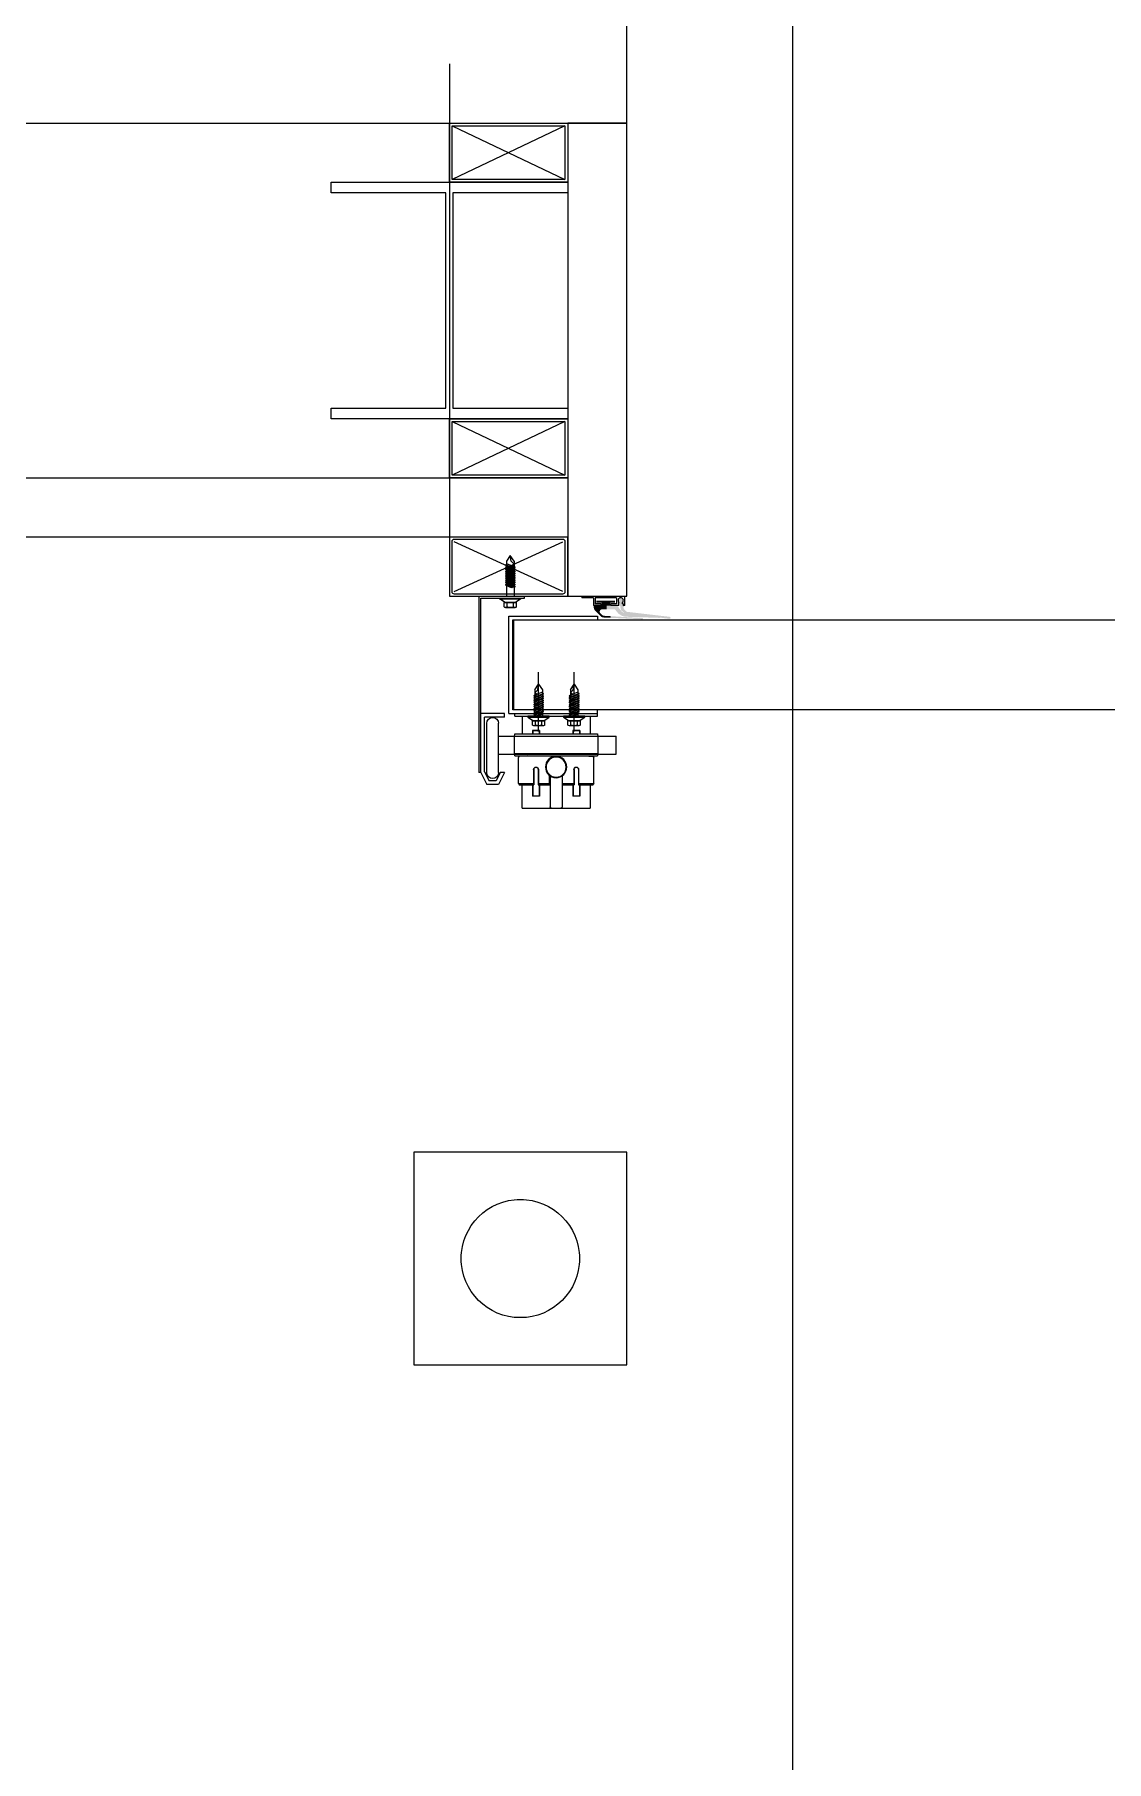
# Model space of a CAD drawing. Header units: millimetres. Extents: x 8456 to 190005487, y 619 to 455456909.
# Drawn here: x 207689.9 to 207829.4, y 158248.2 to 158473.1 of the extents above; entities that cross this region are included whole.
import ezdxf

# ---------------------------------------------------------------- set-up
doc = ezdxf.new("R2010")
doc.units = ezdxf.units.MM
doc.header["$LTSCALE"] = 400
doc.header["$MEASUREMENT"] = 0
for name, pattern in [('지하2층평면도$0$XR-평면도$0$CEN', [62, 60, -1, 0, -1]), ('지하2층평면도$0$XR-평면도$0$HID', [2, 1.1, -0.9]), ('지하2층평면도$0$XR-평면도$0$HIDDEN', [0.375, 0.25, -0.125])]:
    doc.linetypes.add(name, pattern=pattern)
doc.layers.get('0').update_dxf_attribs({"linetype": 'CONTINUOUS'})
doc.layers.add('Defpoint', color=161, linetype='CONTINUOUS', plot=False)
for name, color, linetype, lineweight in [('지하2층평면도$0$0DOOR', 4, 'CONTINUOUS', 25), ('지하2층평면도$0$0FURN1', 8, '지하2층평면도$0$XR-평면도$0$HID', 18), ('지하2층평면도$0$0LINE', 1, '지하2층평면도$0$XR-평면도$0$CEN', 15), ('지하2층평면도$0$0OPEN', 1, '지하2층평면도$0$XR-평면도$0$HID', 15), ('지하2층평면도$0$0PANL', 6, 'CONTINUOUS', 20), ('지하2층평면도$0$0STL', 3, 'CONTINUOUS', 25)]:
    doc.layers.add(name, color=color, linetype=linetype, lineweight=lineweight)

# ---------------------------------------------------------------- blocks, each defined once
blk = doc.blocks.new('지하2층평면도$0$XR-평면도$0$$0$A$C3B9B04BD')
at = {"layer": '지하2층평면도$0$0OPEN', "color": 8}
for p, q in [((47.7001354182139, -47.70029965322463), (2.300135418074205, 47.69970034714788)), ((47.7001354182139, 47.69970034714788), (2.300135418074205, -47.70029965322463))]:
    blk.add_line(p, q, dxfattribs=at)
at = {"layer": '지하2층평면도$0$0STL', "color": 8}
for points in [[(0.0001354180276394, -50.00029965303839), (50.00013541802764, -50.00029965303839), (50.00013541802764, 49.99970034696161), (0.0001354180276394, 49.99970034696161)], [(2.300135418074205, -47.70029965322463), (47.7001354182139, -47.70029965322463), (47.7001354182139, 47.69970034714788), (2.300135418074205, 47.69970034714788)]]:
    blk.add_lwpolyline(points, close=True, dxfattribs=at)
blk = doc.blocks.new('지하2층평면도$0$XR-평면도$0$COLDSEAL')
at = {"layer": '지하2층평면도$0$0DOOR'}
for points in [[(33005188.56201524, -18005057.98407669), (33005172.61609245, -18005057.98407669), (33005172.61609245, -18005059.65874009), (33005177.26555991, -18005059.65874009), (33005177.26555991, -18005062.15874009), (33005184.59796637, -18005062.15874009), (33005184.59796637, -18005059.65874009), (33005188.56201524, -18005059.65874009)], [(33005170.59796636, -18005063.92632336, 0.1973989900439859), (33005171.46432582, -18005066.03525153), (33005176.58904067, -18005071.2200176, 0.18871048504162), (33005178.58726319, -18005072.10803152), (33005184.76863688, -18005072.38733934), (33005184.83042865, -18005071.01982291), (33005179.31049269, -18005070.68959318, -0.1887104850488804), (33005177.32544679, -18005069.77250284), (33005175.95840041, -18005068.34844353, -0.6158181507841487), (33005177.56607132, -18005065.15874009), (33005181.36585476, -18005065.15874009), (33005181.36585476, -18005062.15874009), (33005176.59796637, -18005062.15874009), (33005170.59796636, -18005062.15874009)], [(33005211.74547031, -18005072.63001315), (33005179.31049269, -18005070.68959318, -0.1834296046542663), (33005177.36831154, -18005069.81625242, 0.1834296046567119), (33005179.31049269, -18005070.68959318), (33005184.83042865, -18005071.01982291), (33005184.76863688, -18005072.38733934), (33005211.57840074, -18005073.59874915, 0.9844062709733056), (33005211.74435977, -18005072.6298036, -0.0005747496872994)], [(33005181.36585476, -18005065.15874009), (33005181.36585476, -18005062.15874009), (33005184.59796637, -18005062.15874009), (33005190.59796636, -18005062.15874009), (33005193.18075691, -18005065.90275074, 0.2217976172157509), (33005198.28667285, -18005068.89706347), (33005226.13004923, -18005071.51816056, -0.8905188936038818), (33005226.02015, -18005072.46379541, -0.0902165496781028), (33005225.85138774, -18005072.43309414), (33005197.94854051, -18005071.50239923, -0.221797617215821), (33005190.40901439, -18005067.67380012), (33005188.82703538, -18005065.65384183, 0.2664317490208001), (33005187.96385651, -18005065.15874009)]]:
    blk.add_hatch(color=8, dxfattribs=at).paths.add_polyline_path(points)
h = blk.add_hatch(color=8, dxfattribs=at)
edge = h.paths.add_edge_path()
edge.add_line((33005235.44646134, -18005071.6433063), (33005235.2895387, -18005073.24712178))
edge.add_line((33005235.28953869, -18005073.24712178), (33005197.13824443, -18005068.92229123))
edge.add_arc((33005197.250883, -18005067.9286552), 1, 226.9146507920779, 263.5325597314001, ccw=False)
edge.add_line((33005196.56779596, -18005068.65899217), (33005193.76310799, -18005066.03575645))
edge.add_arc((33005194.44619503, -18005065.30541949), 1, 190.8667002348067, 226.9146506787615, ccw=False)
edge.add_line((33005193.46412658, -18005065.49394419), (33005192.37041232, -18005059.79653567))
edge.add_arc((33005191.38834388, -18005059.98506038), 1, 10.8667003770685, 49.21638255072638)
edge.add_arc((33005193.34795627, -18005057.7135148), 2, 311.4859121967348, 229.2163827009161, ccw=False)
edge.add_line((33005194.67282803, -18005059.21175204), (33005194.92849108, -18005061.38267241))
edge.add_line((33005194.92849108, -18005061.38267241), (33005196.01231755, -18005064.77534471))
edge.add_arc((33005196.96489062, -18005064.47103476), 1, 197.7166533970185, 223.7852291113293)
edge.add_line((33005196.24295198, -18005065.16299184), (33005198.02671857, -18005067.02404661))
edge.add_arc((33005198.74865722, -18005066.33208953), 1, 223.7852290067356, 263.3102255055136)
edge.add_line((33005198.63216372, -18005067.32528098), (33005235.44646134, -18005071.6433063))
at = {"layer": '지하2층평면도$0$0DOOR', "color": 8}
for p, q in [((33005160.37758246, -18005054.0796131), (33005196.87758264, -18005054.07961311)), ((33005160.37758246, -18005054.0796131), (33005160.37758246, -18005055.57961313)), ((33005170.37758247, -18005055.57961314), (33005160.37758246, -18005055.57961314)), ((33005170.37758247, -18005055.57961314), (33005170.37758247, -18005061.57961326)), ((33005189.87758251, -18005055.57961314), (33005171.87758251, -18005055.57961314)), ((33005171.87758251, -18005055.57961314), (33005171.87758251, -18005060.57961323)), ((33005174.93394134, -18005054.07961311), (33005196.87758264, -18005054.07961311)), ((33005189.87758251, -18005055.57961314), (33005189.87758251, -18005060.57961323)), ((33005189.87758251, -18005055.57961314), (33005189.87758251, -18005060.57961323)), ((33005196.87758264, -18005062.07961326), (33005196.87758264, -18005054.07961311)), ((33005176.8775826, -18005062.07961326), (33005170.87758247, -18005062.07961326)), ((33005176.8775826, -18005060.57961323), (33005171.87758251, -18005060.57961323)), ((33005176.8775826, -18005062.07961326), (33005176.8775826, -18005060.57961323)), ((33005184.87758239, -18005062.07961326), (33005184.87758239, -18005060.57961323)), ((33005189.87758251, -18005060.57961323), (33005184.87758239, -18005060.57961323)), ((33005191.77758254, -18005062.07961326), (33005184.87758239, -18005062.07961326)), ((33005191.77758254, -18005062.07961326), (33005191.77758254, -18005059.36320826)), ((33005194.8775826, -18005060.48225764), (33005194.8775826, -18005059.36320826)), ((33005194.8775826, -18005060.48225764), (33005194.8775826, -18005059.36320826)), ((33005195.2775826, -18005060.48225764), (33005194.8775826, -18005060.48225764)), ((33005195.2775826, -18005060.48225764), (33005194.8775826, -18005060.48225764)), ((33005195.2775826, -18005060.48225764), (33005195.2775826, -18005061.57961326)), ((33005196.87758264, -18005062.07961326), (33005195.77758262, -18005062.07961326))]:
    blk.add_line(p, q, dxfattribs=at)
for centre, radius, start, end in [((33005193.32758256, -18005057.73225759), 2.250000045000001, 313.5422193150548, 226.4577806849452), ((33005170.87758247, -18005061.57961326), 0.5000000100000002, 180, 270), ((33005195.77758261, -18005061.57961326), 0.5000000100000002, 180, 270), ((33005195.77758261, -18005061.57961326), 0.5000000100000002, 180, 270)]:
    blk.add_arc(centre, radius, start, end, dxfattribs=at)
blk = doc.blocks.new('지하2층평면도$0$XR-평면도$0$OHD-2(평)')
at = {"layer": '지하2층평면도$0$0DOOR', "color": 8}
for p, q in [((2395.350000009872, 29.6459441408515), (2395.350000009872, 25.3934980109334)), ((2401.650000014808, 29.6459441408515), (2401.650000014808, 26.17382368445396)), ((2402.650000014808, 26.17382368445396), (2394.350000009872, 22.756397806108)), ((2402.650000014808, 26.17382368445396), (2394.350000009872, 22.756397806108)), ((2397.358165995218, 25.82797422260046), (2394.350000009872, 24.58939780294895)), ((2397.358165995218, 25.82797422260046), (2394.350000009872, 24.58939780294895)), ((2402.650000014808, 24.34082368016243), (2394.350000009872, 20.92339780926705)), ((2402.650000014808, 24.34082368016243), (2394.350000009872, 20.92339780926705)), ((2402.650000014808, 22.50782368332147), (2394.350000009872, 19.09039780497551)), ((2402.650000014808, 22.50782368332147), (2394.350000009872, 19.09039780497551)), ((2402.650000014808, 20.67482368648052), (2394.350000009872, 17.25739780813455)), ((2402.650000014808, 20.67482368648052), (2394.350000009872, 17.25739780813455)), ((2402.650000014808, 18.84182368218899), (2394.350000009872, 15.42439780384302)), ((2402.650000014808, 18.84182368218899), (2394.350000009872, 15.42439780384302)), ((2402.650000014808, 17.00882368534803), (2394.350000009872, 13.59139780700207)), ((2402.650000014808, 17.00882368534803), (2394.350000009872, 13.59139780700207)), ((2402.650000014808, 15.1758236810565), (2394.350000009872, 11.75839780271053)), ((2402.650000014808, 15.1758236810565), (2394.350000009872, 11.75839780271053)), ((2395.350000009872, 24.58939780294895), (2395.350000009872, 23.56049801409245)), ((2395.350000009872, 22.756397806108), (2395.350000009872, 21.72749800980091)), ((2395.350000009872, 20.92339780926705), (2395.350000009872, 19.89449801295996)), ((2395.350000009872, 19.09039780497551), (2395.350000009872, 18.061498016119)), ((2395.350000009872, 17.25739780813455), (2395.350000009872, 16.22849801182747)), ((2395.350000009872, 15.42439780384302), (2395.350000009872, 14.39549801498651)), ((2401.650000014808, 25.36972347646952), (2401.650000014808, 24.34082368016243)), ((2401.650000014808, 23.53672347962856), (2401.650000014808, 22.50782368332147)), ((2401.650000014808, 21.70372347533703), (2401.650000014808, 20.67482368648052)), ((2401.650000014808, 19.87072347849607), (2401.650000014808, 18.84182368218899)), ((2401.650000014808, 18.03772347420454), (2401.650000014808, 17.00882368534803)), ((2401.650000014808, 16.20472347736358), (2401.650000014808, 15.1758236810565)), ((2402.650000014808, 13.34282368421554), (2394.350000009872, 9.925397805869581)), ((2402.650000014808, 13.34282368421554), (2394.350000009872, 9.925397805869581)), ((2402.650000014808, 11.50982367992401), (2394.350000009872, 8.092397809028625)), ((2402.650000014808, 11.50982367992401), (2394.350000009872, 8.092397809028625)), ((2395.350000009872, 13.59139780700207), (2395.350000009872, 12.56249801069498)), ((2395.350000009872, 11.75839780271053), (2395.350000009872, 10.72949801385402)), ((2395.350000009872, 9.925397805869581), (2395.350000009872, 8.896498009562492)), ((2395.350000009872, 8.092397809028625), (2395.350000009872, -0.0008111465722322)), ((2402.650000014808, 9.676823683083056), (2396.745398671832, 7.276944138109683)), ((2401.650000014808, 14.37172348052263), (2401.650000014808, 13.34282368421554)), ((2401.650000014808, 12.5387234762311), (2401.650000014808, 11.50982367992401)), ((2401.650000014808, 10.70572347939014), (2401.650000014808, 9.676823683083056)), ((2401.650000014808, 8.87272347509861), (2401.650000016205, -0.0008111465722322)), ((2403.750000008382, -5.40081114321947), (2393.250000008382, -5.40081114321947)), ((2393.250000008382, -9.100811146199703), (2393.250000008382, -5.40081114321947)), ((2402.57031940762, -9.600811146199703), (2394.429680616595, -9.600811146199703)), ((2395.786453747656, -9.100811146199703), (2395.786453747656, -5.40081114321947)), ((2401.213546277024, -9.100811146199703), (2401.213546277024, -5.40081114321947)), ((2403.750000008382, -9.100811146199703), (2403.750000008382, -5.40081114321947)), ((2395.399999997579, -96.0008111819625), (2395.399999997579, -20.00081118382514)), ((2344.549829731696, -114.5008111707866), (2344.549829731696, -64.14789650961757)), ((2374.549829731695, -114.5008111707866), (2374.549829731695, -64.14789650961757)), ((2340.399829733186, -82.6039316318929), (2348.699829733931, -86.02135750278832)), ((2340.399829733186, -82.6039316318929), (2348.699829733931, -86.02135750278832)), ((2340.399829733186, -84.43693162873387), (2348.699829733931, -87.85435750707985)), ((2340.399829733186, -84.43693162873387), (2348.699829733931, -87.85435750707985)), ((2340.399829733186, -86.2699316330254), (2348.699829733931, -89.68735750392081)), ((2340.399829733186, -86.2699316330254), (2348.699829733931, -89.68735750392081)), ((2341.399829733186, -79.13181117549537), (2341.399829733186, -82.6039316318929)), ((2341.399829733186, -83.40803183242677), (2341.399829733186, -84.43693162873387)), ((2341.399829733186, -85.2410318367183), (2341.399829733186, -86.2699316330254)), ((2341.399829733186, -87.07403183355926), (2341.399829733186, -88.10293162986638)), ((2345.691663748585, -82.94978108629583), (2348.699829733931, -84.18835750594737)), ((2345.691663748585, -82.94978108629583), (2348.699829733931, -84.18835750594737)), ((2347.699829733931, -79.13181117549537), (2347.699829733931, -83.3842572979629)), ((2347.699829733931, -84.18835750594737), (2347.699829733931, -85.21725730225444)), ((2347.699829733931, -86.02135750278832), (2347.699829733931, -87.05025729909538)), ((2370.399829733186, -82.6039316318929), (2378.699829733931, -86.02135750278832)), ((2370.399829733186, -82.6039316318929), (2378.699829733931, -86.02135750278832)), ((2370.399829733186, -84.43693162873387), (2378.699829733931, -87.85435750707985)), ((2370.399829733186, -84.43693162873387), (2378.699829733931, -87.85435750707985)), ((2370.399829733186, -86.2699316330254), (2378.699829733931, -89.68735750392081)), ((2370.399829733186, -86.2699316330254), (2378.699829733931, -89.68735750392081)), ((2371.399829733185, -79.13181117549537), (2371.399829733185, -82.6039316318929)), ((2371.399829733185, -83.40803183242677), (2371.399829733185, -84.43693162873387)), ((2371.399829733185, -85.2410318367183), (2371.399829733185, -86.2699316330254)), ((2371.399829733185, -87.07403183355926), (2371.399829733185, -88.10293162986638)), ((2375.691663748585, -82.94978108629583), (2378.699829733931, -84.18835750594737)), ((2375.691663748585, -82.94978108629583), (2378.699829733931, -84.18835750594737)), ((2377.699829733931, -79.13181117549537), (2377.699829733931, -83.3842572979629)), ((2377.699829733931, -84.18835750594737), (2377.699829733931, -85.21725730225444)), ((2377.699829733931, -86.02135750278832), (2377.699829733931, -87.05025729909538)), ((2394.749829730951, -99.20081117376684), (2324.74982973095, -99.20081117376684)), ((2324.74982973095, -101.5008111707866), (2324.74982973095, -99.20081117376684)), ((2394.749829730951, -101.5008111707866), (2324.74982973095, -101.5008111707866)), ((2330.99982973095, -101.5008111707866), (2330.99982973095, -116.5008111707866)), ((2340.399829733186, -88.10293162986638), (2348.699829733931, -91.52035750821231)), ((2340.399829733186, -88.10293162986638), (2348.699829733931, -91.52035750821231)), ((2340.399829733186, -89.9359316267073), (2348.699829733931, -93.35335750505327)), ((2340.399829733186, -89.9359316267073), (2348.699829733931, -93.35335750505327)), ((2340.399829733186, -91.76893163099884), (2348.699829733931, -95.1863575093448)), ((2340.399829733186, -91.76893163099884), (2348.699829733931, -95.1863575093448)), ((2340.399829733186, -93.60193162783979), (2348.699829733931, -97.01935750618576)), ((2340.399829733186, -93.60193162783979), (2348.699829733931, -97.01935750618576)), ((2340.399829733186, -95.43493163213131), (2348.699829733931, -98.85235750302671)), ((2340.399829733186, -95.43493163213131), (2348.699829733931, -98.85235750302671)), ((2340.399829733186, -97.2679316289723), (2348.699829733931, -100.6853575073182)), ((2340.399829733186, -97.2679316289723), (2348.699829733931, -100.6853575073182)), ((2340.399829733186, -99.10093163326384), (2346.304431072436, -101.5008111707866)), ((2341.399829733186, -88.90703183785082), (2341.399829733186, -89.9359316267073)), ((2341.399829733186, -90.74003183469178), (2341.399829733186, -91.76893163099884)), ((2341.399829733186, -92.57303183898328), (2341.399829733186, -93.60193162783979)), ((2341.399829733186, -94.40603183582424), (2341.399829733186, -95.43493163213131)), ((2341.399829733186, -96.23903183266519), (2341.399829733186, -97.2679316289723)), ((2341.399829733186, -98.07203183695677), (2341.399829733186, -99.10093163326384)), ((2341.399829733186, -99.90503183379771), (2341.399829733186, -101.5008111707866)), ((2347.699829733931, -87.85435750707985), (2347.699829733931, -88.88325730338691)), ((2347.699829733931, -89.68735750392081), (2347.699829733931, -90.71625730022787)), ((2347.699829733931, -91.52035750821231), (2347.699829733931, -92.54925729706885)), ((2347.699829733931, -93.35335750505327), (2347.699829733931, -94.38225730136035)), ((2347.699829733931, -95.1863575093448), (2347.699829733931, -96.21525729820131)), ((2347.699829733931, -97.01935750618576), (2347.699829733931, -98.04825730249287)), ((2347.699829733931, -98.85235750302671), (2347.699829733931, -99.8812572993338)), ((2347.699829733931, -100.6853575073182), (2347.699829733931, -101.5008111707866)), ((2370.399829733186, -88.10293162986638), (2378.699829733931, -91.52035750821231)), ((2370.399829733186, -88.10293162986638), (2378.699829733931, -91.52035750821231)), ((2370.399829733186, -89.9359316267073), (2378.699829733931, -93.35335750505327)), ((2370.399829733186, -89.9359316267073), (2378.699829733931, -93.35335750505327)), ((2370.399829733186, -91.76893163099884), (2378.699829733931, -95.1863575093448)), ((2370.399829733186, -91.76893163099884), (2378.699829733931, -95.1863575093448)), ((2370.399829733186, -93.60193162783979), (2378.699829733931, -97.01935750618576)), ((2370.399829733186, -93.60193162783979), (2378.699829733931, -97.01935750618576)), ((2370.399829733186, -95.43493163213131), (2378.699829733931, -98.85235750302671)), ((2370.399829733186, -95.43493163213131), (2378.699829733931, -98.85235750302671)), ((2370.399829733186, -97.2679316289723), (2378.699829733931, -100.6853575073182)), ((2370.399829733186, -97.2679316289723), (2378.699829733931, -100.6853575073182)), ((2370.399829733186, -99.10093163326384), (2376.304431072437, -101.5008111707866)), ((2371.399829733185, -88.90703183785082), (2371.399829733185, -89.9359316267073)), ((2371.399829733185, -90.74003183469178), (2371.399829733185, -91.76893163099884)), ((2371.399829733185, -92.57303183898328), (2371.399829733185, -93.60193162783979)), ((2371.399829733185, -94.40603183582424), (2371.399829733185, -95.43493163213131)), ((2371.399829733185, -96.23903183266519), (2371.399829733185, -97.2679316289723)), ((2371.399829733185, -98.07203183695677), (2371.399829733185, -99.10093163326384)), ((2371.399829733185, -99.90503183379771), (2371.399829733185, -101.5008111707866)), ((2377.699829733931, -87.85435750707985), (2377.699829733931, -88.88325730338691)), ((2377.699829733931, -89.68735750392081), (2377.699829733931, -90.71625730022787)), ((2377.699829733931, -91.52035750821231), (2377.699829733931, -92.54925729706885)), ((2377.699829733931, -93.35335750505327), (2377.699829733931, -94.38225730136035)), ((2377.699829733931, -95.1863575093448), (2377.699829733931, -96.21525729820131)), ((2377.699829733931, -97.01935750618576), (2377.699829733931, -98.04825730249287)), ((2377.699829733931, -98.85235750302671), (2377.699829733931, -99.8812572993338)), ((2377.699829733931, -100.6853575073182), (2377.699829733931, -101.5008111707866)), ((2388.49982973095, -101.5008111707866), (2388.49982973095, -116.5008111707866)), ((2394.749829730951, -101.5008111707866), (2394.749829730951, -99.20081117376684)), ((2394.749829730951, -116.5008111707866), (2324.74982973095, -116.5008111707866)), ((2339.299829731695, -109.0008111707866), (2339.299829731695, -105.3008111752569)), ((2339.299829731695, -105.3008111752569), (2349.799829731695, -105.3008111752569)), ((2340.479510332458, -109.5008111707866), (2348.620149130933, -109.5008111707866)), ((2341.836283466779, -109.0008111707866), (2341.836283466779, -105.3008111752569)), ((2347.263375996612, -109.0008111707866), (2347.263375996612, -105.3008111752569)), ((2349.799829731695, -109.0008111707866), (2349.799829731695, -105.3008111752569)), ((2369.299829731696, -109.0008111707866), (2369.299829731696, -105.3008111752569)), ((2369.299829731696, -105.3008111752569), (2379.799829731696, -105.3008111752569)), ((2370.479510332458, -109.5008111707866), (2378.620149130933, -109.5008111707866)), ((2371.836283466778, -109.0008111707866), (2371.836283466778, -105.3008111752569)), ((2377.263375996612, -109.0008111707866), (2377.263375996612, -105.3008111752569)), ((2379.799829731696, -109.0008111707866), (2379.799829731696, -105.3008111752569)), ((2408.399999997579, -149.2008111737668), (2408.399999997579, -107.5008111707866)), ((2418.399999997579, -149.2008111737668), (2418.399999997579, -107.5008111707866)), ((2309.08811374288, -133.5008111707866), (2309.08811374288, -118.5008111707866)), ((2324.627147143241, -118.5008111707866), (2309.08811374288, -118.5008111707866)), ((2408.399999997579, -118.5008111707866), (2394.872512318194, -118.5008111707866)), ((2324.655019725208, -133.5008111707866), (2309.08811374288, -133.5008111707866)), ((2394.749829730951, -135.0008111707866), (2324.74982973095, -135.0008111707866)), ((2327.99982973095, -158.5008111707866), (2327.99982973095, -136.4142181314528)), ((2335.420690170489, -135.0008111707866), (2328.756266686134, -135.4443330653012)), ((2330.99982973095, -135.1184046752751), (2330.99982973095, -135.0008111707866)), ((2384.078969295137, -135.0008111707866), (2390.743392779492, -135.4443330653012)), ((2388.49982973095, -135.1184046752751), (2388.49982973095, -135.0008111707866)), ((2391.49982973095, -158.5008111707866), (2391.49982973095, -136.4142181314528)), ((2408.399999997579, -133.5008111707866), (2394.844639736228, -133.5008111707866)), ((2340.949829733931, -158.5008111707866), (2327.99982973095, -158.5008111707866)), ((2327.99982973095, -158.5008111707866), (2328.470009676181, -159.5008111707866)), ((2340.949829733931, -159.5008111707866), (2328.470009676181, -159.5008111707866)), ((2330.99982973095, -159.5008111707866), (2330.99982973095, -179.2008111737668)), ((2340.74982973095, -146.5008111707866), (2340.74982973095, -159.5008111707866)), ((2340.949829733931, -146.5008111707866), (2340.949829733931, -159.5008111707866)), ((2344.549829731696, -146.5008111707866), (2344.549829731696, -159.5008111707866)), ((2354.24982973095, -158.5008111707866), (2344.549829731696, -158.5008111707866)), ((2354.24982973095, -159.5008111707866), (2344.549829731696, -159.5008111707866)), ((2344.74982973095, -146.5008111707866), (2344.74982973095, -159.5008111707866)), ((2354.24982973095, -159.5008111707866), (2354.24982973095, -151.6247145943343)), ((2354.74982973095, -151.9841259457171), (2354.74982973095, -178.2008111737668)), ((2364.74982973095, -151.9841259457171), (2364.74982973095, -178.2008111737668)), ((2365.24982973095, -159.5008111707866), (2365.24982973095, -151.6247145943343)), ((2374.94982973393, -158.5008111707866), (2365.24982973095, -158.5008111707866)), ((2374.94982973393, -159.5008111707866), (2365.24982973095, -159.5008111707866)), ((2374.74982973095, -146.5008111707866), (2374.74982973095, -159.5008111707866)), ((2374.94982973393, -146.5008111707866), (2374.94982973393, -159.5008111707866)), ((2378.549829731696, -146.5008111707866), (2378.549829731696, -159.5008111707866)), ((2391.49982973095, -158.5008111707866), (2378.549829731696, -158.5008111707866)), ((2391.029649789445, -159.5008111707866), (2378.549829731696, -159.5008111707866)), ((2378.749829730951, -146.5008111707866), (2378.749829730951, -159.5008111707866)), ((2388.49982973095, -179.2008111737668), (2388.49982973095, -159.5008111707866)), ((2391.49982973095, -158.5008111707866), (2391.029649789445, -159.5008111707866)), ((2388.49982973095, -179.2008111737668), (2330.99982973095, -179.2008111737668)), ((2363.74982973095, -179.2008111737668), (2355.74982973095, -179.2008111737668))]:
    blk.add_line(p, q, dxfattribs=at)
at = {"layer": '지하2층평면도$0$0DOOR', "color": 8, "lineweight": 0}
for p, q in [((2395.399999997579, -20.00081118382514), (-195.3999999994412, -20.00081119500101)), ((-195.3999999994412, -96.00081116519868), (2395.399999997579, -96.0008111819625))]:
    blk.add_line(p, q, dxfattribs=at)
at = {"layer": '지하2층평면도$0$0DOOR', "color": 8, "linetype": '지하2층평면도$0$XR-평면도$0$HID'}
for p, q in [((2339.74982973095, -113.5008111707866), (2345.74982973095, -113.5008111707866)), ((2339.74982973095, -113.5008111707866), (2339.74982973095, -116.5008111707866)), ((2339.999829730951, -113.7508111707866), (2345.49982973095, -113.7508111707866)), ((2339.999829730951, -113.7508111707866), (2339.999829730951, -116.5008111707866)), ((2345.49982973095, -113.7508111707866), (2345.49982973095, -116.5008111707866)), ((2345.74982973095, -113.5008111707866), (2345.74982973095, -116.5008111707866)), ((2373.74982973095, -113.5008111707866), (2379.74982973095, -113.5008111707866)), ((2373.74982973095, -113.5008111707866), (2373.74982973095, -116.5008111707866)), ((2373.999829730951, -113.7508111707866), (2379.499829730951, -113.7508111707866)), ((2373.999829730951, -113.7508111707866), (2373.999829730951, -116.5008111707866)), ((2379.499829730951, -113.7508111707866), (2379.499829730951, -116.5008111707866)), ((2379.74982973095, -113.5008111707866), (2379.74982973095, -116.5008111707866)), ((2394.872512318194, -118.5008111707866), (2324.627147143241, -118.5008111707866)), ((2394.872512318194, -133.0008111707866), (2324.627147143241, -133.0008111707866)), ((2339.74982973095, -159.5008111707866), (2339.74982973095, -169.2008111737668)), ((2339.999829730951, -159.5008111707866), (2339.999829730951, -168.9508111737668)), ((2345.49982973095, -159.5008111707866), (2345.49982973095, -168.9508111737668)), ((2345.74982973095, -159.5008111707866), (2345.74982973095, -169.2008111737668)), ((2373.74982973095, -159.5008111707866), (2373.74982973095, -169.2008111737668)), ((2373.999829730951, -159.5008111707866), (2373.999829730951, -168.9508111737668)), ((2379.499829730951, -159.5008111707866), (2379.499829730951, -168.9508111737668)), ((2379.74982973095, -159.5008111707866), (2379.74982973095, -169.2008111737668)), ((2339.74982973095, -169.2008111737668), (2345.74982973095, -169.2008111737668)), ((2345.49982973095, -168.9508111737668), (2339.999829730951, -168.9508111737668)), ((2373.74982973095, -169.2008111737668), (2379.74982973095, -169.2008111737668)), ((2379.499829730951, -168.9508111737668), (2373.999829730951, -168.9508111737668))]:
    blk.add_line(p, q, dxfattribs=at)
at = {"layer": '지하2층평면도$0$0DOOR', "color": 8, "linetype": '지하2층평면도$0$XR-평면도$0$HIDDEN'}
for p, q in [((2394.872512318194, -118.5008111707866), (2324.627147143241, -118.5008111707866)), ((2394.844639736228, -133.5008111707866), (2324.655019725208, -133.5008111707866))]:
    blk.add_line(p, q, dxfattribs=at)
at = {"layer": '지하2층평면도$0$0DOOR', "color": 8}
for points in [[(2401.650000014808, 27.60477358102799), (2397.361697570421, 25.80025111883879), (2395.350000009872, 26.9716078042984), (2397.76806560997, 29.47261261940003), (2398.500000008382, 34.44594413787127)], [(2395.350000009872, 29.6459441408515), (2398.500000008382, 34.44594413787127), (2401.650000014808, 29.6459441408515)], [(2395.350000009872, 24.18734770268202), (2394.350000009872, 24.58939780294895), (2395.350000009872, 23.78529760241509)], [(2395.350000009872, 22.35434770584106), (2394.350000009872, 22.756397806108), (2395.350000009872, 21.95229759812355)], [(2395.350000009872, 20.52134770154953), (2394.350000009872, 20.92339780926705), (2395.350000009872, 20.1192976012826)], [(2395.350000009872, 18.68834770470857), (2394.350000009872, 19.09039780497551), (2395.350000009872, 18.28629759699106)], [(2395.350000009872, 16.85534770041704), (2394.350000009872, 17.25739780813455), (2395.350000009872, 16.45329760015011)], [(2395.350000009872, 15.02234770357609), (2394.350000009872, 15.42439780384302), (2395.350000009872, 14.62029760330915)], [(2401.650000014808, 26.5758737847209), (2402.650000014808, 26.17382368445396), (2401.650000014808, 26.97792389243841)], [(2401.650000014808, 26.5758737847209), (2402.650000014808, 26.17382368445396), (2401.650000014808, 26.97792389243841)], [(2401.650000014808, 24.74287378787995), (2402.650000014808, 24.34082368016243), (2401.650000014808, 25.14492388814688)], [(2401.650000014808, 24.74287378787995), (2402.650000014808, 24.34082368016243), (2401.650000014808, 25.14492388814688)], [(2401.650000014808, 22.90987378358841), (2402.650000014808, 22.50782368332147), (2401.650000014808, 23.31192389130592)], [(2401.650000014808, 22.90987378358841), (2402.650000014808, 22.50782368332147), (2401.650000014808, 23.31192389130592)], [(2401.650000014808, 21.07687378674746), (2402.650000014808, 20.67482368648052), (2401.650000014808, 21.47892388701439)], [(2401.650000014808, 21.07687378674746), (2402.650000014808, 20.67482368648052), (2401.650000014808, 21.47892388701439)], [(2401.650000014808, 19.2438737899065), (2402.650000014808, 18.84182368218899), (2401.650000014808, 19.64592389017343)], [(2401.650000014808, 19.2438737899065), (2402.650000014808, 18.84182368218899), (2401.650000014808, 19.64592389017343)], [(2401.650000014808, 17.41087378561497), (2402.650000014808, 17.00882368534803), (2401.650000014808, 17.8129238858819)], [(2401.650000014808, 17.41087378561497), (2402.650000014808, 17.00882368534803), (2401.650000014808, 17.8129238858819)], [(2401.650000014808, 15.57787378877401), (2402.650000014808, 15.1758236810565), (2401.650000014808, 15.97992388904095)], [(2401.650000014808, 15.57787378877401), (2402.650000014808, 15.1758236810565), (2401.650000014808, 15.97992388904095)], [(2395.350000009872, 13.18934770673513), (2394.350000009872, 13.59139780700207), (2395.350000009872, 12.78729759901762)], [(2395.350000009872, 11.3563477024436), (2394.350000009872, 11.75839780271053), (2395.350000009872, 10.95429760217666)], [(2395.350000009872, 9.523347705602644), (2394.350000009872, 9.925397805869581), (2395.350000009872, 9.121297597885134)], [(2395.350000009872, 7.690347701311111), (2394.350000009872, 8.092397809028625), (2395.350000009872, 7.288297601044178)], [(2395.864559152164, 7.276944138109683), (2401.650000014808, 9.676823683083056), (2402.650000014808, 9.676823683083056), (2401.650000014808, 8.87272347509861), (2397.803020687308, 7.276944138109683)], [(2401.650000014808, 13.74487378448248), (2402.650000014808, 13.34282368421554), (2401.650000014808, 14.14692389219999)], [(2401.650000014808, 13.74487378448248), (2402.650000014808, 13.34282368421554), (2401.650000014808, 14.14692389219999)], [(2401.650000014808, 11.91187378764152), (2402.650000014808, 11.50982367992401), (2401.650000014808, 12.31392388790846)], [(2401.650000014808, 11.91187378764152), (2402.650000014808, 11.50982367992401), (2401.650000014808, 12.31392388790846)], [(2401.650000014808, 10.07887378334999), (2402.650000014808, 9.676823683083056), (2401.650000014808, 10.4809238910675)], [(2341.399829733186, -82.2018815241754), (2340.399829733186, -82.6039316318929), (2341.399829733186, -81.79983142390847)], [(2341.399829733186, -82.2018815241754), (2340.399829733186, -82.6039316318929), (2341.399829733186, -81.79983142390847)], [(2341.399829733186, -84.03488152846694), (2340.399829733186, -84.43693162873387), (2341.399829733186, -83.63283142074943)], [(2341.399829733186, -84.03488152846694), (2340.399829733186, -84.43693162873387), (2341.399829733186, -83.63283142074943)], [(2341.399829733186, -85.86788152530791), (2340.399829733186, -86.2699316330254), (2341.399829733186, -85.46583142504095)], [(2341.399829733186, -85.86788152530791), (2340.399829733186, -86.2699316330254), (2341.399829733186, -85.46583142504095)], [(2341.399829733186, -87.70088152959941), (2340.399829733186, -88.10293162986638), (2341.399829733186, -87.2988314218819)], [(2341.399829733186, -87.70088152959941), (2340.399829733186, -88.10293162986638), (2341.399829733186, -87.2988314218819)], [(2347.699829733931, -79.13181117549537), (2344.549829731696, -74.33181117102502), (2341.399829733186, -79.13181117549537)], [(2341.399829733186, -81.17298173531891), (2345.688132173382, -82.97750419005752), (2347.699829733931, -81.8061475045979), (2345.281764130108, -79.30514269694686), (2344.549829731696, -74.33181117102502)], [(2347.699829733931, -84.59040760621428), (2348.699829733931, -84.18835750594737), (2347.699829733931, -84.9924577139318)], [(2347.699829733931, -86.4234076105058), (2348.699829733931, -86.02135750278832), (2347.699829733931, -86.82545771077274)], [(2371.399829733185, -82.2018815241754), (2370.399829733186, -82.6039316318929), (2371.399829733185, -81.79983142390847)], [(2371.399829733185, -82.2018815241754), (2370.399829733186, -82.6039316318929), (2371.399829733185, -81.79983142390847)], [(2371.399829733185, -84.03488152846694), (2370.399829733186, -84.43693162873387), (2371.399829733185, -83.63283142074943)], [(2371.399829733185, -84.03488152846694), (2370.399829733186, -84.43693162873387), (2371.399829733185, -83.63283142074943)], [(2371.399829733185, -85.86788152530791), (2370.399829733186, -86.2699316330254), (2371.399829733185, -85.46583142504095)], [(2371.399829733185, -85.86788152530791), (2370.399829733186, -86.2699316330254), (2371.399829733185, -85.46583142504095)], [(2371.399829733185, -87.70088152959941), (2370.399829733186, -88.10293162986638), (2371.399829733185, -87.2988314218819)], [(2371.399829733185, -87.70088152959941), (2370.399829733186, -88.10293162986638), (2371.399829733185, -87.2988314218819)], [(2377.699829733931, -79.13181117549537), (2374.549829731695, -74.33181117102502), (2371.399829733185, -79.13181117549537)], [(2371.399829733185, -81.17298173531891), (2375.688132173382, -82.97750419005752), (2377.699829733931, -81.8061475045979), (2375.281764130108, -79.30514269694686), (2374.549829731695, -74.33181117102502)], [(2377.699829733931, -84.59040760621428), (2378.699829733931, -84.18835750594737), (2377.699829733931, -84.9924577139318)], [(2377.699829733931, -86.4234076105058), (2378.699829733931, -86.02135750278832), (2377.699829733931, -86.82545771077274)], [(2341.399829733186, -89.53388152644037), (2340.399829733186, -89.9359316267073), (2341.399829733186, -89.13183142617346)], [(2341.399829733186, -89.53388152644037), (2340.399829733186, -89.9359316267073), (2341.399829733186, -89.13183142617346)], [(2341.399829733186, -91.36688152328131), (2340.399829733186, -91.76893163099884), (2341.399829733186, -90.96483142301442)], [(2341.399829733186, -91.36688152328131), (2340.399829733186, -91.76893163099884), (2341.399829733186, -90.96483142301442)], [(2341.399829733186, -93.19988152757288), (2340.399829733186, -93.60193162783979), (2341.399829733186, -92.79783141985537)], [(2341.399829733186, -93.19988152757288), (2340.399829733186, -93.60193162783979), (2341.399829733186, -92.79783141985537)], [(2341.399829733186, -95.03288152441385), (2340.399829733186, -95.43493163213131), (2341.399829733186, -94.63083142414688)], [(2341.399829733186, -95.03288152441385), (2340.399829733186, -95.43493163213131), (2341.399829733186, -94.63083142414688)], [(2341.399829733186, -96.86588152870537), (2340.399829733186, -97.2679316289723), (2341.399829733186, -96.46383142098783)], [(2341.399829733186, -96.86588152870537), (2340.399829733186, -97.2679316289723), (2341.399829733186, -96.46383142098783)], [(2341.399829733186, -98.69888152554633), (2340.399829733186, -99.10093163326384), (2341.399829733186, -98.29683142527936)], [(2347.185270595364, -101.5008111707866), (2341.399829733186, -99.10093163326384), (2340.399829733186, -99.10093163326384), (2341.399829733186, -99.90503183379771), (2345.24680905696, -101.5008111707866)], [(2347.699829733931, -88.25640760734676), (2348.699829733931, -87.85435750707985), (2347.699829733931, -88.65845771506427)], [(2347.699829733931, -90.08940761163832), (2348.699829733931, -89.68735750392081), (2347.699829733931, -90.49145771190523)], [(2347.699829733931, -91.92240760847928), (2348.699829733931, -91.52035750821231), (2347.699829733931, -92.32445771619679)], [(2347.699829733931, -93.75540761277081), (2348.699829733931, -93.35335750505327), (2347.699829733931, -94.15745771303772)], [(2347.699829733931, -95.58840760961174), (2348.699829733931, -95.1863575093448), (2347.699829733931, -95.9904577098787)], [(2347.699829733931, -97.42140760645269), (2348.699829733931, -97.01935750618576), (2347.699829733931, -97.82345771417023)], [(2347.699829733931, -99.25440761074422), (2348.699829733931, -98.85235750302671), (2347.699829733931, -99.65645771101116)], [(2347.699829733931, -101.0874076075852), (2348.699829733931, -100.6853575073182), (2347.699829733931, -101.4894577153027)], [(2371.399829733185, -89.53388152644037), (2370.399829733186, -89.9359316267073), (2371.399829733185, -89.13183142617346)], [(2371.399829733185, -89.53388152644037), (2370.399829733186, -89.9359316267073), (2371.399829733185, -89.13183142617346)], [(2371.399829733185, -91.36688152328131), (2370.399829733186, -91.76893163099884), (2371.399829733185, -90.96483142301442)], [(2371.399829733185, -91.36688152328131), (2370.399829733186, -91.76893163099884), (2371.399829733185, -90.96483142301442)], [(2371.399829733185, -93.19988152757288), (2370.399829733186, -93.60193162783979), (2371.399829733185, -92.79783141985537)], [(2371.399829733185, -93.19988152757288), (2370.399829733186, -93.60193162783979), (2371.399829733185, -92.79783141985537)], [(2371.399829733185, -95.03288152441385), (2370.399829733186, -95.43493163213131), (2371.399829733185, -94.63083142414688)], [(2371.399829733185, -95.03288152441385), (2370.399829733186, -95.43493163213131), (2371.399829733185, -94.63083142414688)], [(2371.399829733185, -96.86588152870537), (2370.399829733186, -97.2679316289723), (2371.399829733185, -96.46383142098783)], [(2371.399829733185, -96.86588152870537), (2370.399829733186, -97.2679316289723), (2371.399829733185, -96.46383142098783)], [(2371.399829733185, -98.69888152554633), (2370.399829733186, -99.10093163326384), (2371.399829733185, -98.29683142527936)], [(2377.185270595365, -101.5008111707866), (2371.399829733185, -99.10093163326384), (2370.399829733186, -99.10093163326384), (2371.399829733185, -99.90503183379771), (2375.24680905696, -101.5008111707866)], [(2377.699829733931, -88.25640760734676), (2378.699829733931, -87.85435750707985), (2377.699829733931, -88.65845771506427)], [(2377.699829733931, -90.08940761163832), (2378.699829733931, -89.68735750392081), (2377.699829733931, -90.49145771190523)], [(2377.699829733931, -91.92240760847928), (2378.699829733931, -91.52035750821231), (2377.699829733931, -92.32445771619679)], [(2377.699829733931, -93.75540761277081), (2378.699829733931, -93.35335750505327), (2377.699829733931, -94.15745771303772)], [(2377.699829733931, -95.58840760961174), (2378.699829733931, -95.1863575093448), (2377.699829733931, -95.9904577098787)], [(2377.699829733931, -97.42140760645269), (2378.699829733931, -97.01935750618576), (2377.699829733931, -97.82345771417023)], [(2377.699829733931, -99.25440761074422), (2378.699829733931, -98.85235750302671), (2377.699829733931, -99.65645771101116)], [(2377.699829733931, -101.0874076075852), (2378.699829733931, -100.6853575073182), (2377.699829733931, -101.4894577153027)]]:
    blk.add_lwpolyline(points, dxfattribs=at)
for points in [[(2394.350000009872, 22.756397806108), (2395.350000009872, 23.56049801409245), (2401.650000014808, 26.17382368445396), (2402.650000014808, 26.17382368445396), (2401.650000014808, 25.36972347646952), (2395.350000009872, 22.756397806108)], [(2394.350000009872, 24.58939780294895), (2395.350000009872, 25.3934980109334), (2396.358165995218, 25.82797422260046), (2397.358165995218, 25.82797422260046), (2396.358165995218, 25.02387401461601), (2395.350000009872, 24.58939780294895)], [(2394.350000009872, 20.92339780926705), (2395.350000009872, 21.72749800980091), (2401.650000014808, 24.34082368016243), (2402.650000014808, 24.34082368016243), (2401.650000014808, 23.53672347962856), (2395.350000009872, 20.92339780926705)], [(2394.350000009872, 19.09039780497551), (2395.350000009872, 19.89449801295996), (2401.650000014808, 22.50782368332147), (2402.650000014808, 22.50782368332147), (2401.650000014808, 21.70372347533703), (2395.350000009872, 19.09039780497551)], [(2394.350000009872, 17.25739780813455), (2395.350000009872, 18.061498016119), (2401.650000014808, 20.67482368648052), (2402.650000014808, 20.67482368648052), (2401.650000014808, 19.87072347849607), (2395.350000009872, 17.25739780813455)], [(2394.350000009872, 15.42439780384302), (2395.350000009872, 16.22849801182747), (2401.650000014808, 18.84182368218899), (2402.650000014808, 18.84182368218899), (2401.650000014808, 18.03772347420454), (2395.350000009872, 15.42439780384302)], [(2394.350000009872, 13.59139780700207), (2395.350000009872, 14.39549801498651), (2401.650000014808, 17.00882368534803), (2402.650000014808, 17.00882368534803), (2401.650000014808, 16.20472347736358), (2395.350000009872, 13.59139780700207)], [(2394.350000009872, 11.75839780271053), (2395.350000009872, 12.56249801069498), (2401.650000014808, 15.1758236810565), (2402.650000014808, 15.1758236810565), (2401.650000014808, 14.37172348052263), (2395.350000009872, 11.75839780271053)], [(2394.350000009872, 9.925397805869581), (2395.350000009872, 10.72949801385402), (2401.650000014808, 13.34282368421554), (2402.650000014808, 13.34282368421554), (2401.650000014808, 12.5387234762311), (2395.350000009872, 9.925397805869581)], [(2394.350000009872, 8.092397809028625), (2395.350000009872, 8.896498009562492), (2401.650000014808, 11.50982367992401), (2402.650000014808, 11.50982367992401), (2401.650000014808, 10.70572347939014), (2395.350000009872, 8.092397809028625)], [(2389.500000008382, -2.40081114321947), (2407.500000008382, -2.40081114321947), (2407.500000008382, -1.600811146199703), (2389.500000008382, -1.600811146199703)], [(2394.200000011363, -5.40081114321947), (2402.800000012852, -5.40081114321947), (2407.500000008382, -2.40081114321947), (2389.500000008382, -2.40081114321947)], [(2348.699829733931, -86.02135750278832), (2347.699829733931, -85.21725730225444), (2341.399829733186, -82.6039316318929), (2340.399829733186, -82.6039316318929), (2341.399829733186, -83.40803183242677), (2347.699829733931, -86.02135750278832)], [(2348.699829733931, -87.85435750707985), (2347.699829733931, -87.05025729909538), (2341.399829733186, -84.43693162873387), (2340.399829733186, -84.43693162873387), (2341.399829733186, -85.2410318367183), (2347.699829733931, -87.85435750707985)], [(2348.699829733931, -89.68735750392081), (2347.699829733931, -88.88325730338691), (2341.399829733186, -86.2699316330254), (2340.399829733186, -86.2699316330254), (2341.399829733186, -87.07403183355926), (2347.699829733931, -89.68735750392081)], [(2348.699829733931, -84.18835750594737), (2347.699829733931, -83.3842572979629), (2346.691663748585, -82.94978108629583), (2345.691663748585, -82.94978108629583), (2346.691663748585, -83.7538812942803), (2347.699829733931, -84.18835750594737)], [(2378.699829733931, -86.02135750278832), (2377.699829733931, -85.21725730225444), (2371.399829733185, -82.6039316318929), (2370.399829733186, -82.6039316318929), (2371.399829733185, -83.40803183242677), (2377.699829733931, -86.02135750278832)], [(2378.699829733931, -87.85435750707985), (2377.699829733931, -87.05025729909538), (2371.399829733185, -84.43693162873387), (2370.399829733186, -84.43693162873387), (2371.399829733185, -85.2410318367183), (2377.699829733931, -87.85435750707985)], [(2378.699829733931, -89.68735750392081), (2377.699829733931, -88.88325730338691), (2371.399829733185, -86.2699316330254), (2370.399829733186, -86.2699316330254), (2371.399829733185, -87.07403183355926), (2377.699829733931, -89.68735750392081)], [(2378.699829733931, -84.18835750594737), (2377.699829733931, -83.3842572979629), (2376.691663748585, -82.94978108629583), (2375.691663748585, -82.94978108629583), (2376.691663748585, -83.7538812942803), (2377.699829733931, -84.18835750594737)], [(2353.549829731695, -102.300811175257), (2335.549829731695, -102.300811175257), (2335.549829731695, -101.5008111707866), (2353.549829731695, -101.5008111707866)], [(2348.699829733931, -91.52035750821231), (2347.699829733931, -90.71625730022787), (2341.399829733186, -88.10293162986638), (2340.399829733186, -88.10293162986638), (2341.399829733186, -88.90703183785082), (2347.699829733931, -91.52035750821231)], [(2348.699829733931, -93.35335750505327), (2347.699829733931, -92.54925729706885), (2341.399829733186, -89.9359316267073), (2340.399829733186, -89.9359316267073), (2341.399829733186, -90.74003183469178), (2347.699829733931, -93.35335750505327)], [(2348.699829733931, -95.1863575093448), (2347.699829733931, -94.38225730136035), (2341.399829733186, -91.76893163099884), (2340.399829733186, -91.76893163099884), (2341.399829733186, -92.57303183898328), (2347.699829733931, -95.1863575093448)], [(2348.699829733931, -97.01935750618576), (2347.699829733931, -96.21525729820131), (2341.399829733186, -93.60193162783979), (2340.399829733186, -93.60193162783979), (2341.399829733186, -94.40603183582424), (2347.699829733931, -97.01935750618576)], [(2348.699829733931, -98.85235750302671), (2347.699829733931, -98.04825730249287), (2341.399829733186, -95.43493163213131), (2340.399829733186, -95.43493163213131), (2341.399829733186, -96.23903183266519), (2347.699829733931, -98.85235750302671)], [(2348.699829733931, -100.6853575073182), (2347.699829733931, -99.8812572993338), (2341.399829733186, -97.2679316289723), (2340.399829733186, -97.2679316289723), (2341.399829733186, -98.07203183695677), (2347.699829733931, -100.6853575073182)], [(2383.549829731695, -102.300811175257), (2365.549829731695, -102.300811175257), (2365.549829731695, -101.5008111707866), (2383.549829731695, -101.5008111707866)], [(2378.699829733931, -91.52035750821231), (2377.699829733931, -90.71625730022787), (2371.399829733185, -88.10293162986638), (2370.399829733186, -88.10293162986638), (2371.399829733185, -88.90703183785082), (2377.699829733931, -91.52035750821231)], [(2378.699829733931, -93.35335750505327), (2377.699829733931, -92.54925729706885), (2371.399829733185, -89.9359316267073), (2370.399829733186, -89.9359316267073), (2371.399829733185, -90.74003183469178), (2377.699829733931, -93.35335750505327)], [(2378.699829733931, -95.1863575093448), (2377.699829733931, -94.38225730136035), (2371.399829733185, -91.76893163099884), (2370.399829733186, -91.76893163099884), (2371.399829733185, -92.57303183898328), (2377.699829733931, -95.1863575093448)], [(2378.699829733931, -97.01935750618576), (2377.699829733931, -96.21525729820131), (2371.399829733185, -93.60193162783979), (2370.399829733186, -93.60193162783979), (2371.399829733185, -94.40603183582424), (2377.699829733931, -97.01935750618576)], [(2378.699829733931, -98.85235750302671), (2377.699829733931, -98.04825730249287), (2371.399829733185, -95.43493163213131), (2370.399829733186, -95.43493163213131), (2371.399829733185, -96.23903183266519), (2377.699829733931, -98.85235750302671)], [(2378.699829733931, -100.6853575073182), (2377.699829733931, -99.8812572993338), (2371.399829733185, -97.2679316289723), (2370.399829733186, -97.2679316289723), (2371.399829733185, -98.07203183695677), (2377.699829733931, -100.6853575073182)], [(2348.84982973244, -105.3008111752569), (2340.24982973095, -105.3008111752569), (2335.549829731695, -102.300811175257), (2353.549829731695, -102.300811175257)], [(2378.849829732441, -105.3008111752569), (2370.24982973095, -105.3008111752569), (2365.549829731695, -102.300811175257), (2383.549829731695, -102.300811175257)]]:
    blk.add_lwpolyline(points, close=True, dxfattribs=at)
for radius in [9, 8.5]:
    blk.add_circle((2359.74982973095, -144.5008111707866), radius, dxfattribs=at)
for centre, radius, start, end in [((2394.518226878252, -7.742411755025387), 1.858399387227786, 226.9662013077056, 313.0337986922943), ((2398.500000008382, -1.98747780919075), 7.613333333272044, 249.1194859648405, 290.8805140351595), ((2402.481773146428, -7.742411755025387), 1.858399387227786, 226.9662013077056, 313.0337986922943), ((2459.181902765296, -125.7508111707866), 134.7499341760492, 176.0637972512636, 183.9362027487363), ((2340.5680566011, -107.6424117870629), 1.858399387233435, 226.9662013077056, 313.0337986922943), ((2344.549829731696, -101.8874778412282), 7.613333333401557, 249.1194859648405, 290.8805140351595), ((2348.531602866017, -107.6424117870629), 1.858399387233435, 226.9662013077056, 313.0337986922943), ((2370.5680566011, -107.6424117870629), 1.858399387233435, 226.9662013077056, 313.0337986922943), ((2374.549829731695, -101.8874778412282), 7.613333333401557, 249.1194859648405, 290.8805140351595), ((2378.531602866016, -107.6424117870629), 1.858399387233435, 226.9662013077056, 313.0337986922943), ((2260.317756696604, -125.7508111707866), 134.749934175941, 356.0637972512637, 3.936202748736345), ((2413.399999997579, -107.5008111707866), 5, 0, 180), ((2328.99982973095, -136.4142181314528), 0.9999999999634308, 104.0969302592225, 180), ((2342.749829730951, -146.5008111707866), 2, 90, 180), ((2342.749829730951, -146.5008111707866), 1.799999999930149, 90, 180), ((2342.749829730951, -146.5008111707866), 2, 0, 90), ((2342.749829730951, -146.5008111707866), 1.800000000046565, 0, 90), ((2376.74982973095, -146.5008111707866), 2, 90, 180), ((2376.74982973095, -146.5008111707866), 1.799999999930149, 90, 180), ((2376.74982973095, -146.5008111707866), 2, 0, 90), ((2376.74982973095, -146.5008111707866), 1.800000000046565, 0, 90), ((2390.49982973095, -136.4142181314528), 1.000000000058204, 0, 75.90306974077747), ((2413.399999997579, -149.2008111737668), 5, 180, 0), ((2355.74982973095, -178.2008111737668), 1, 180, 270), ((2363.74982973095, -178.2008111737668), 1, 270, 0)]:
    blk.add_arc(centre, radius, start, end, dxfattribs=at)
at = {"layer": '지하2층평면도$0$0OPEN', "color": 8}
for p, q in [((2445.999999999069, 3.999188849702477), (2353.999999999069, 45.99918884970247)), ((2353.999999999069, 3.999188849702477), (2445.999999999069, 45.99918884970247))]:
    blk.add_line(p, q, dxfattribs=at)
at = {"layer": '지하2층평면도$0$0STL', "color": 8}
for p, q in [((2386.500000179745, -1.600811148062348), (2386.500000179745, -0.0008111465722322)), ((2423.399999997579, -1.600811153650283), (2386.500000179745, -1.600811153650283)), ((2423.399999997579, -149.2008111737668), (2423.399999997579, -1.600811153650283)), ((2424.999999999069, -0.0008111502975225), (2424.999999999069, -149.2008111737668)), ((2399.599999996834, -16.80081115104258), (2324.74982973095, -16.80081115104258)), ((2324.74982973095, -16.8008111808449), (2324.74982973095, -20.00081118382514)), ((2396.399999997579, -20.00081115402281), (2324.74982973095, -20.00081118382514)), ((2396.399999997579, -96.00081117078663), (2396.399999997579, -20.00081115402281)), ((2399.599999996834, -99.20081117376684), (2399.599999996834, -16.80081115104258)), ((2324.74982973095, -99.20081117376684), (2324.74982973095, -96.00081117078663)), ((2324.74982973095, -96.0008111819625), (2396.399999997579, -96.0008111819625)), ((2399.599999996834, -99.20081117376684), (2324.74982973095, -99.20081117376684)), ((2403.399999997579, -99.20081117376684), (2423.399999997579, -99.20081117376684)), ((2403.399999997579, -102.4008111692965), (2403.399999997579, -99.20081117376684)), ((2403.399999997579, -102.4008111692965), (2420.199999998324, -102.4008111692965)), ((2420.199999998324, -148.445393640548), (2420.199999998324, -102.4008111692965)), ((2403.399999997579, -149.2008111737668), (2408.399999997579, -159.2008111737668)), ((2403.399999997579, -149.2008111737668), (2406.977708763443, -149.2008111737668)), ((2406.977708763443, -149.2008111737668), (2410.377708761953, -156.0008111707866)), ((2408.399999997579, -159.2008111737668), (2418.399999997579, -159.2008111737668)), ((2410.377708761953, -156.0008111707866), (2416.422291233204, -156.0008111707866)), ((2420.199999998324, -148.445393640548), (2416.422291233204, -156.0008111707866)), ((2423.399999997579, -149.2008111737668), (2418.399999997579, -159.2008111737668)), ((2423.399999997579, -149.2008111737668), (2424.999999999069, -149.2008111737668))]:
    blk.add_line(p, q, dxfattribs=at)
blk.add_lwpolyline([(2349.999999999069, -0.0008111502975225), (2349.999999999069, 49.99918884970247), (2449.999999999069, 49.99918884970247), (2449.999999999069, -0.0008111502975225)], close=True, dxfattribs=at)
blk.add_lwpolyline([(2351.999999999069, 3.999188849702477), (2351.999999999069, 45.99918884970247, -0.4142135623730951), (2353.999999999069, 47.99918884970247), (2445.999999999069, 47.99918884970247, -0.4142135623730895), (2447.999999999069, 45.99918884970247), (2447.999999999069, 3.999188849702477, -0.4142135623730951), (2445.999999999069, 1.999188849702477), (2353.999999999069, 1.999188849702477, -0.4142135623730709)], format="xyb", close=True, dxfattribs=at)
at = {"layer": '지하2층평면도$0$0DOOR', "color": 252, "true_color": 0x939598, "xscale": -1}
blk.add_blockref('지하2층평면도$0$XR-평면도$0$COLDSEAL', (33007498.50563058, 18005054.07880193), dxfattribs=at)
blk = doc.blocks.new('A$C2DB436D3')
at = {"layer": '지하2층평면도$0$0FURN1', "color": 8, "elevation": 2515.729082348801}
blk.add_lwpolyline([(23125.53909987454, 20839.15220226376), (23085.93909987454, 20839.15220226376), (23085.93909987454, 20799.55220226376), (23125.53909987454, 20799.55220226376), (23125.53909987454, 20839.15220226376)], dxfattribs=at)
at = {"layer": '지하2층평면도$0$0FURN1', "color": 8}
blk.add_circle((23105.73909987464, 20819.35220226376, 2515.729082348801), 11, dxfattribs=at)
at = {"layer": '지하2층평면도$0$0LINE', "color": 8}
blk.add_line((23092.53909987505, 21041.55220226867, 2515.729082348796), (23092.53909987505, 20953.55220226867, 2515.729082348796), dxfattribs=at)
at = {"layer": '지하2층평면도$0$0PANL', "color": 8, "elevation": 2515.729082348801}
for points in [[(23125.53909987515, 21058.05220226909), (22927.53909987515, 21058.05220226909), (22927.53909987515, 21030.55220226909), (23125.53909987515, 21030.55220226909)], [(23125.53909987515, 21030.55220226909), (23114.53909987506, 21030.55220226908), (23114.53909987505, 20942.55220226909), (23125.53909987515, 20942.55220226909)]]:
    blk.add_lwpolyline(points, close=True, dxfattribs=at)
blk.add_lwpolyline([(22938.53909987526, 20964.55220226909), (23114.53909987495, 20964.55220226909), (23114.53909987495, 20953.55220226909), (22938.53909987526, 20953.55220227441), (22938.53909987526, 20964.55220226909)], dxfattribs=at)
at = {"layer": '지하2층평면도$0$0STL', "color": 8, "elevation": 2515.729082348801}
blk.add_lwpolyline([(23070.53909987505, 20975.55220226909), (23070.53909987505, 20977.53220226909), (23091.87909987515, 20977.53220226909), (23091.87909987515, 21017.57220226868), (23070.53909987505, 21017.57220226868), (23070.53909987505, 21019.55220226867), (23114.53909987505, 21019.55220226867), (23114.53909987505, 21017.57220226868), (23093.19909987515, 21017.57220226868), (23093.19909987515, 20977.53220226909), (23114.53909987505, 20977.53220226909), (23114.53909987505, 20975.55220226909)], close=True, dxfattribs=at)
at = {"xscale": -0.22, "yscale": 0.22, "zscale": 0.22, "rotation": 270}
for p in [(23103.53916579872, 21019.55217247712, 2515.729082348787), (23103.53916579872, 20964.55217247712, 2515.729082348796)]:
    blk.add_blockref('지하2층평면도$0$XR-평면도$0$$0$A$C3B9B04BD', p, dxfattribs=at)
at = {"extrusion": (0, 0, -1), "xscale": 0.22, "yscale": 0.22, "zscale": -0.22}
blk.add_blockref('지하2층평면도$0$XR-평면도$0$OHD-2(평)', (-23631.53909987495, 20942.55238072748, -2515.729082348819), dxfattribs=at)

msp = doc.modelspace()

# ---------------------------------------------------------------- linework, layer by layer
at = {"layer": 'Defpoint'}
msp.add_lwpolyline([(24667.86378916958, 165017.4285961904), (207788.5186637663, 165017.4285961909), (207788.5186637663, 79917.42859620205), (24667.86378917005, 79917.42859620159)], close=True, dxfattribs=at)

# ---------------------------------------------------------------- block references
at = {"xscale": 0.7, "yscale": 0.7, "zscale": 0.7}
msp.add_blockref('A$C2DB436D3', (191579.0872388463, 143740.1640753716, -160.0918506949237), dxfattribs=at)

doc.saveas('drawing.dxf')
